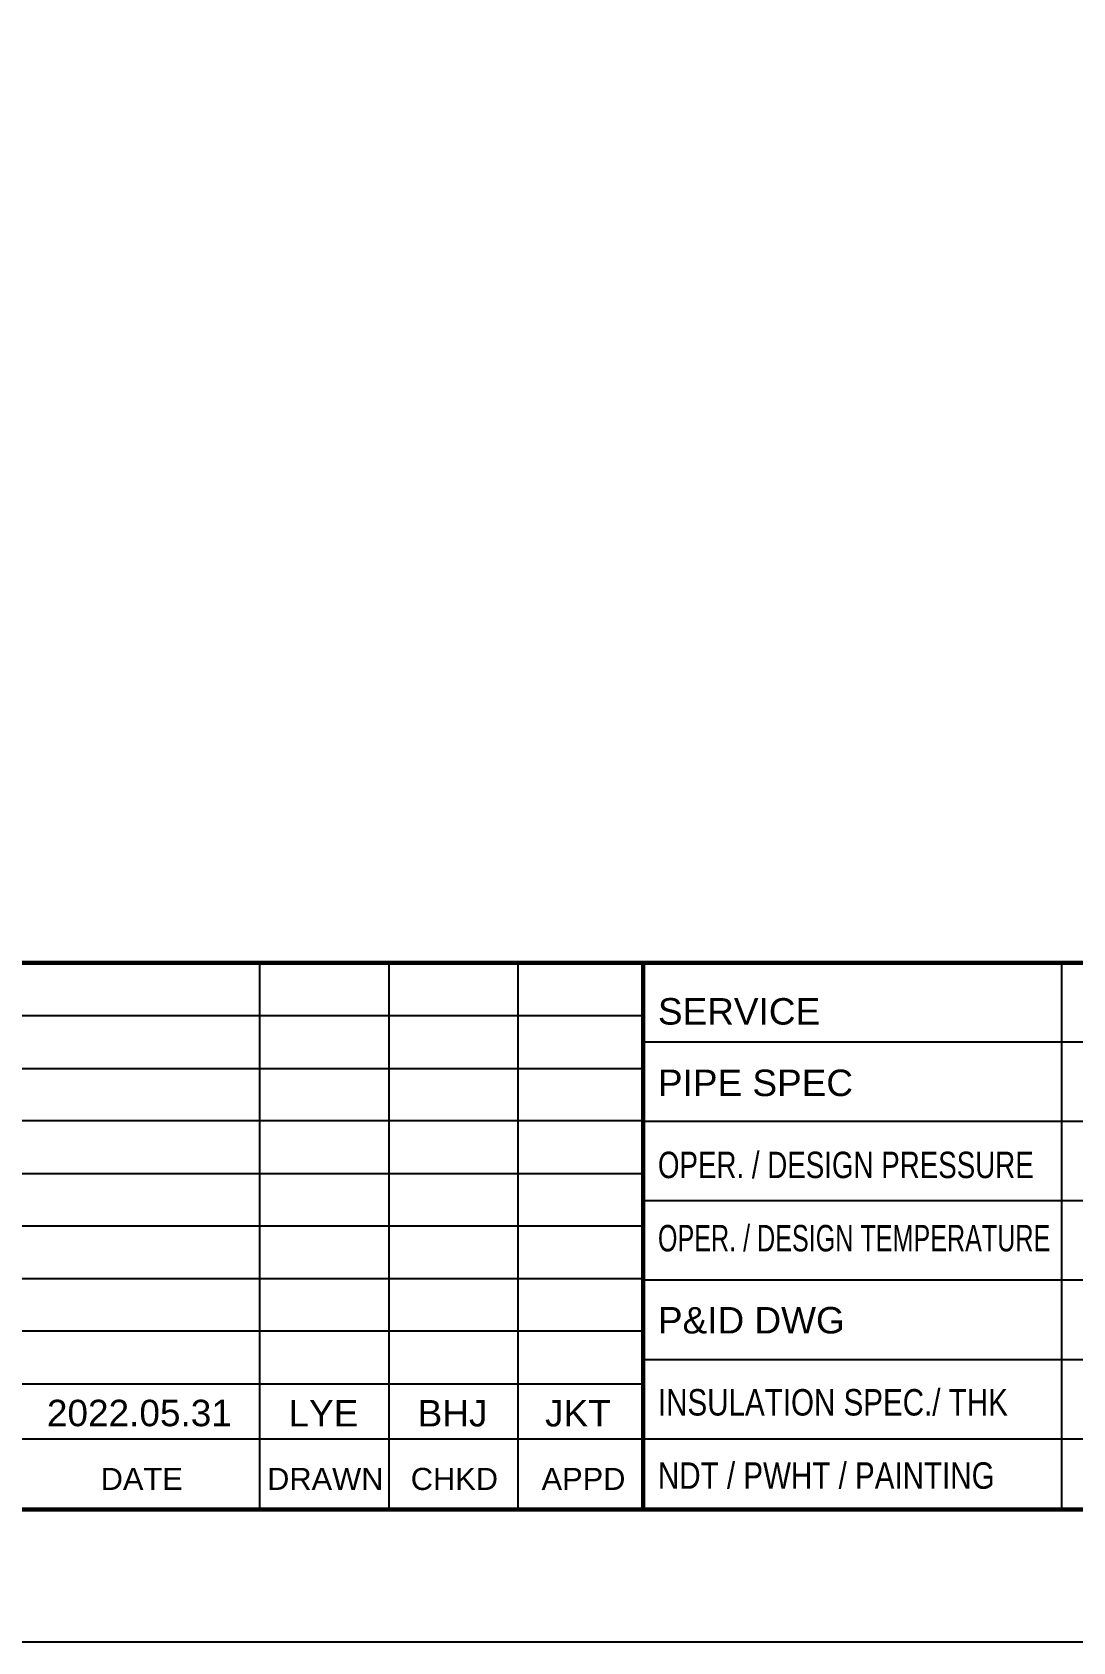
# Model space of a CAD drawing. Header units: millimetres. Extents: x 0 to 594, y 0 to 420.
# Drawn here: x 239.3 to 357.3, y 0 to 182.6 of the extents above; entities that cross this region are included whole.
import ezdxf
from ezdxf.enums import TextEntityAlignment as Align

# ---------------------------------------------------------------- set-up
doc = ezdxf.new("R2010")
doc.units = ezdxf.units.MM
doc.header["$LTSCALE"] = 0.25
doc.layers.add('치수', color=1, linetype='Continuous')
doc.styles.add('AdskIsoMetric', font='arial.ttf', dxfattribs={"width": 0.8, "height": 2.5})
doc.styles.add('AdskIsoMetric-30', font='arial.ttf', dxfattribs={"width": 0.8, "height": 2.5})
doc.styles.add('RomanS', font='arial.ttf')
doc.styles.get("Standard").update_dxf_attribs({"font": 'arial.ttf'})
doc.dimstyles.new('AdskIsoMetric', dxfattribs={"dimtxt": 2.5, "dimasz": 2.5, "dimexe": 1, "dimexo": 2, "dimgap": 0.8, "dimtad": 1, "dimdec": 0, "dimrnd": 1, "dimzin": 0, "dimdsep": 46, "dimtxsty": 'AdskIsoMetric', "dimcen": 0, "dimclrt": 7, "dimadec": 0, "dimazin": 0, "dimtfac": 1, "dimtdec": 0, "dimtmove": 1, "dimatfit": 3, "dimfxl": 0, "dimfrac": 2, "dimtolj": 1, "dimtzin": 0, "dimarcsym": 0})

# ---------------------------------------------------------------- blocks, each defined once
blk = doc.blocks.new('*D27')
at = {"layer": 'Defpoints', "color": 0}
for p in [(282.21, 239.06), (147.4, 161.23), (160.39, 153.73)]:
    blk.add_point(p, dxfattribs=at)
at = {"layer": '치수', "color": 0, "lineweight": -2}
for p, q in [((284.21, 237.91), (296.2, 230.98)), ((293.03, 230.31), (162.55, 154.98))]:
    blk.add_line(p, q, dxfattribs=at)
at = {"layer": '치수', "color": 0}
for points in [[(292.82, 230.67), (293.24, 229.95), (295.2, 231.56)], [(162.34, 155.34), (162.76, 154.62), (160.39, 153.73)]]:
    blk.add_solid(points, dxfattribs=at)
at = {"layer": '치수', "color": 7, "insert": (225.52, 193.95), "char_height": 2.5, "attachment_point": 5, "rotation": 30, "style": 'AdskIsoMetric-30'}
blk.add_mtext('\\A1;994', dxfattribs=at)

msp = doc.modelspace()

# ---------------------------------------------------------------- linework, layer by layer
at = {"linetype": 'ByBlock', "lineweight": -2}
for p, q in [((265.082, 77), (265.082, 15.069)), ((279.721, 77), (279.721, 15.069)), ((294.361, 77), (294.361, 15.069)), ((356, 77), (356, 15))]:
    msp.add_line(p, q, dxfattribs=at)
for p, q in [((308.576, 71), (154, 71)), ((415, 68), (308.576, 68)), ((308.576, 65), (154, 65)), ((308.576, 59.076), (154, 59.076)), ((415, 59), (308.576, 59)), ((308.576, 53.076), (154, 53.076)), ((415, 50), (308.576, 50)), ((308.576, 47.152), (154, 47.152)), ((308.576, 41.152), (154, 41.152)), ((415, 41), (308.576, 41)), ((308.576, 35.228), (154, 35.228)), ((415, 32), (308.576, 32)), ((308.576, 29.228), (154, 29.228)), ((308.576, 23), (154, 23)), ((415, 23), (308.576, 23))]:
    msp.add_line(p, q)
msp.add_lwpolyline([(0, 0), (594, 0), (594, 420), (0, 420)], close=True)
at = {"const_width": 0.5}
msp.add_lwpolyline([(15, 15), (579, 15), (579, 405), (15, 405)], close=True, dxfattribs=at)
at = {"linetype": 'ByBlock', "lineweight": -2, "const_width": 0.5}
for points in [[(415, 77), (154, 77), (154, 15)], [(308.576, 77), (308.576, 15.133)]]:
    msp.add_lwpolyline(points, dxfattribs=at)

# ---------------------------------------------------------------- texts
at = {"color": 7, "linetype": 'ByBlock', "lineweight": -2, "style": 'RomanS'}
for s, p in [('SERVICE', (310.25, 70.006)), ('PIPE SPEC', (310.25, 61.898)), ('P&ID DWG ', (310.25, 34.973))]:
    msp.add_text(s, height=3, dxfattribs=at).set_placement(p)
for s, width, p in [('OPER. / DESIGN PRESSURE', 0.75, (310.25, 52.589)), ('OPER. / DESIGN TEMPERATURE', 0.68, (310.25, 44.281)), ('INSULATION SPEC./ THK', 0.8, (310.25, 25.664)), ('NDT / PWHT / PAINTING', 0.8, (310.25, 17.356))]:
    msp.add_text(s, height=3, dxfattribs=dict(at, width=width)).set_placement(p)
for s, p in [('DATE', (251.719, 17.225)), ('DRAWN', (272.53, 17.225)), ('CHKD', (287.17, 17.225)), ('APPD', (301.809, 17.225))]:
    msp.add_text(s, height=2.5, dxfattribs=at).set_placement(p, align=Align.CENTER)
at = {"color": 7}
for tag, p in [('2022.05.31', (251.451, 24.452)), ('LYE', (272.32, 24.424)), ('BHJ', (286.959, 24.424)), ('JKT', (301.175, 24.424))]:
    msp.add_attdef(tag, text='', height=3, dxfattribs=at).set_placement(p, align=Align.CENTER)

# ---------------------------------------------------------------- dimensions: what is measured, and where the dimension line sits
at = {"layer": '치수'}
dim = msp.add_linear_dim(base=(160.386, 153.73), p1=(282.205, 239.062), p2=(147.396, 161.23), angle=210, text='994', dimstyle='AdskIsoMetric', override={"dimtad": 0, "dimlfac": 6.383959, "dimtxsty": 'AdskIsoMetric-30', "dimse1": 0, "dimse2": 1, "dimsd1": 0, "dimsd2": 0, "dimtmove": 1}, dxfattribs=at)
dim.commit()
dim.dimension.update_dxf_attribs({"geometry": '*D27', "text_midpoint": (225.525, 193.954), "dimtype": 160})

doc.saveas('drawing.dxf')
